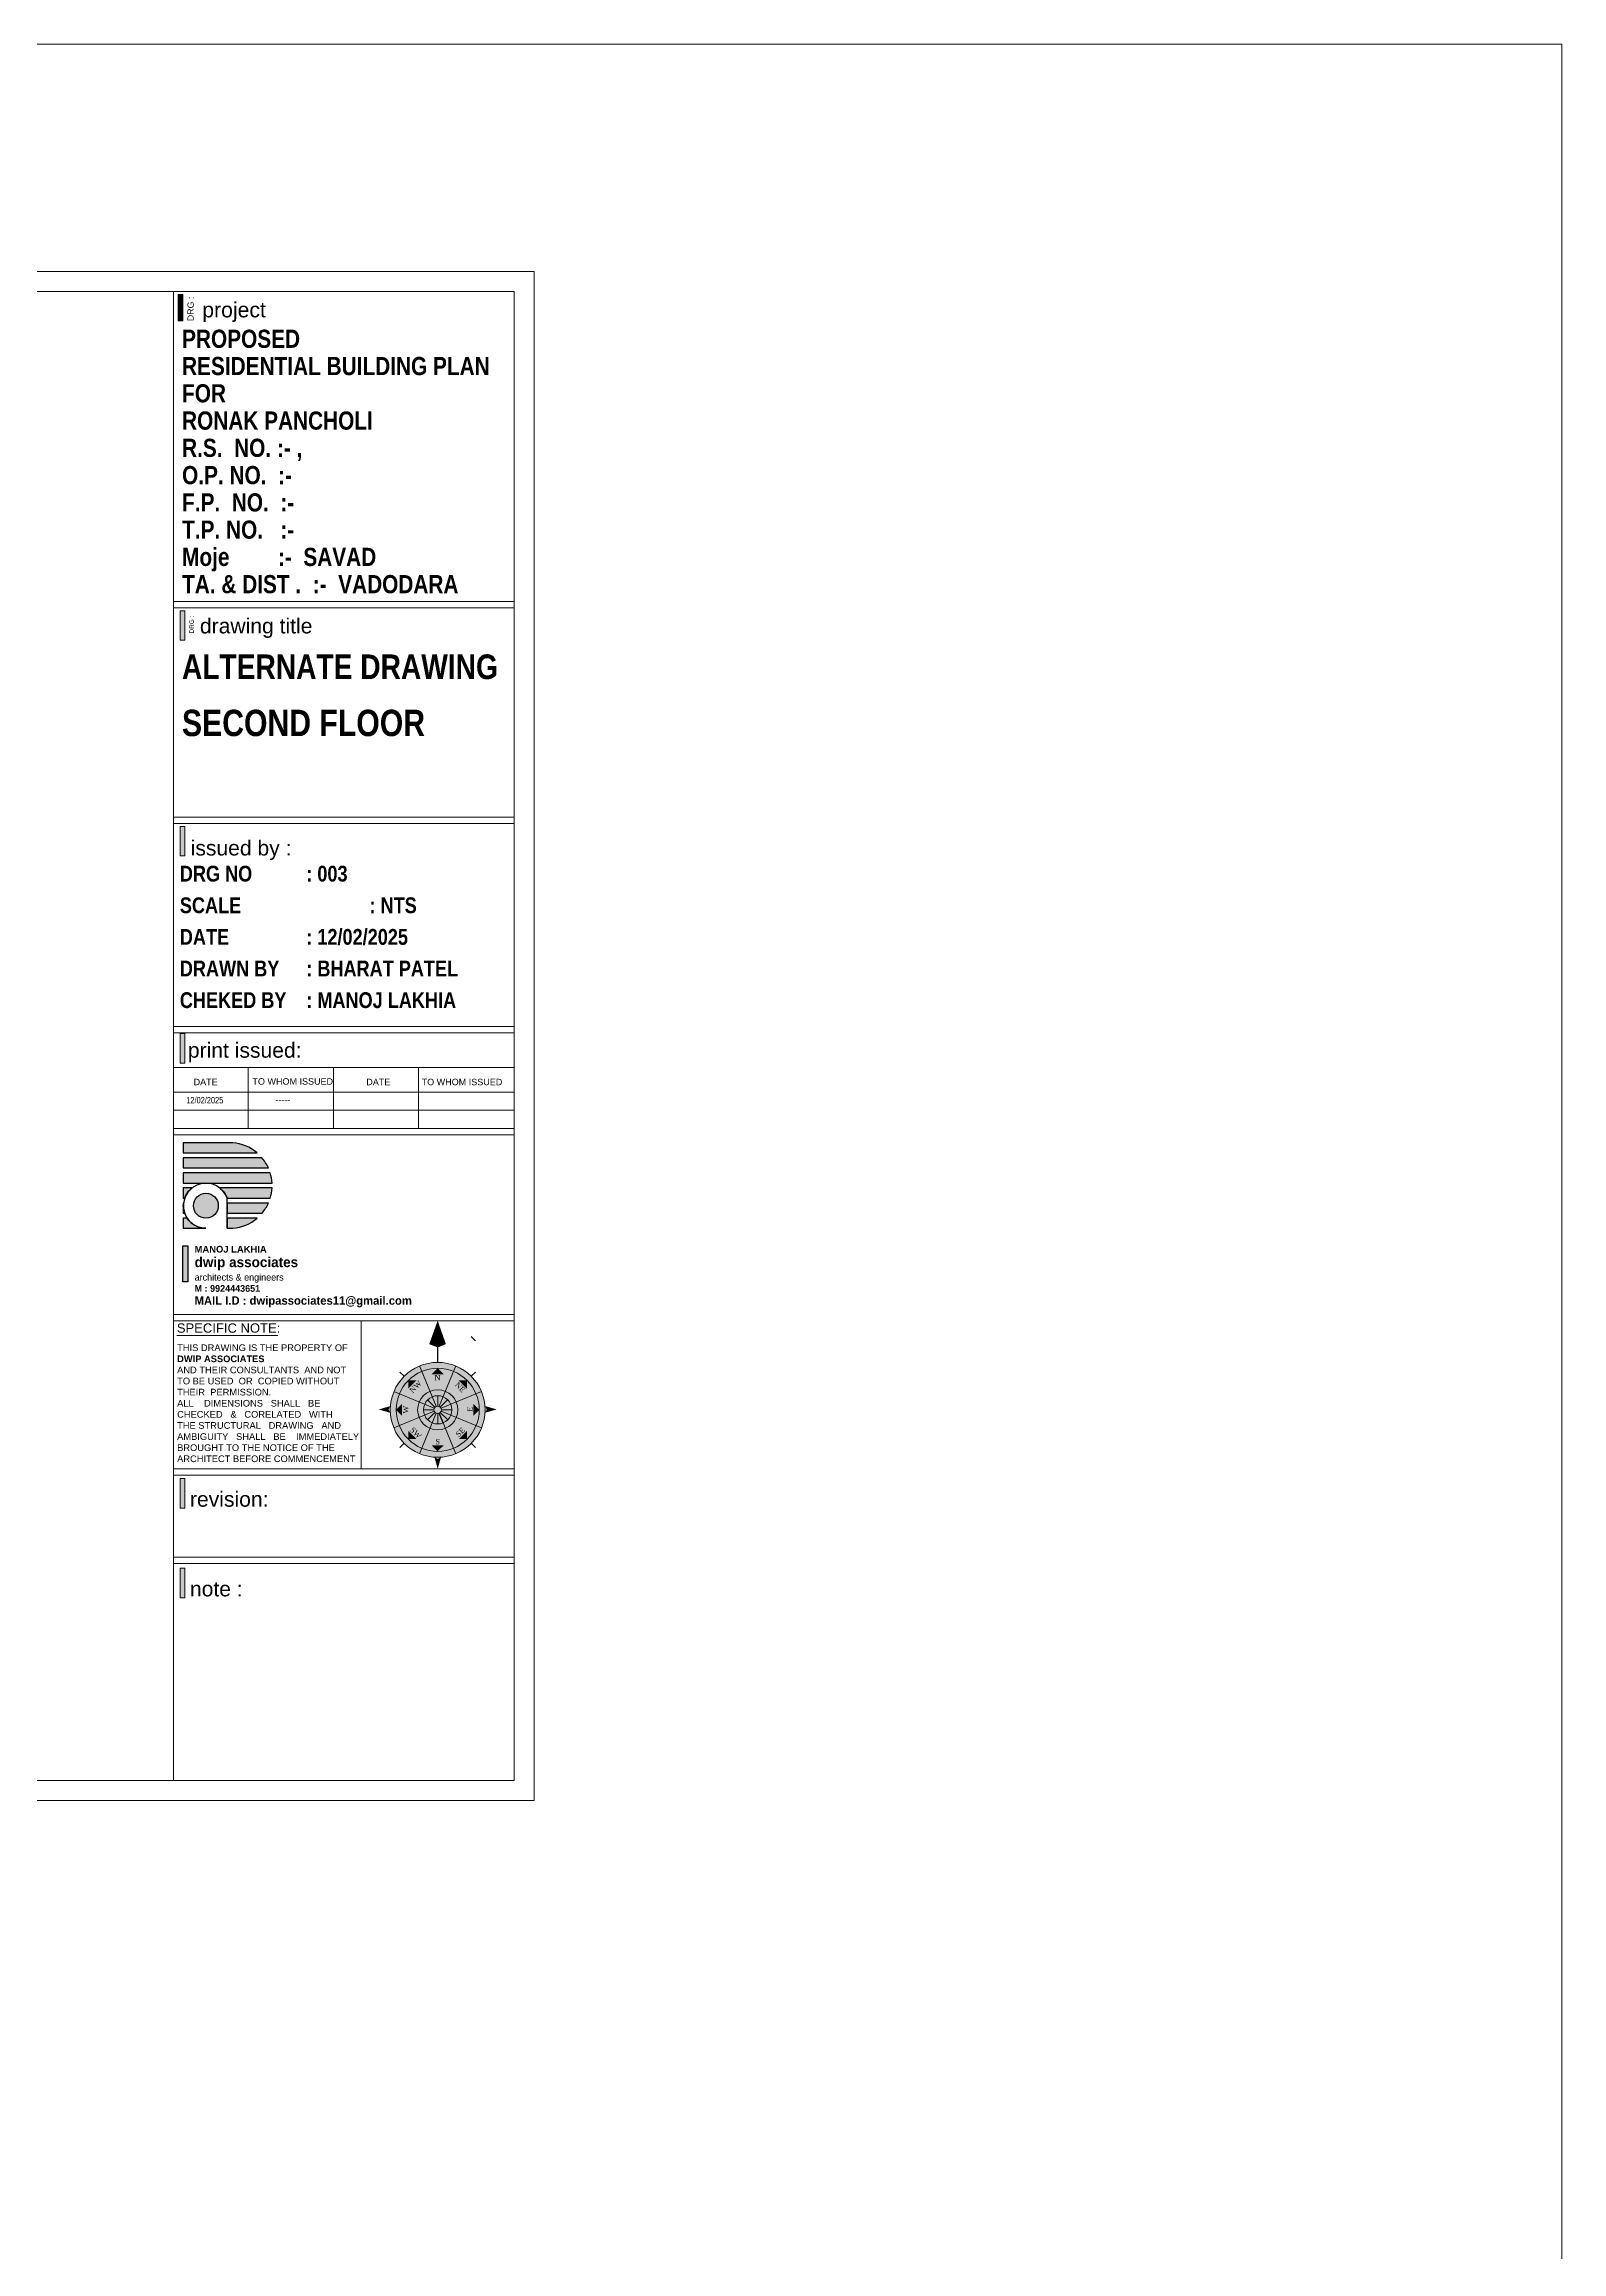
# Model space of a CAD drawing. Header units: millimetres. Extents: x 56222 to 3066687, y -650199 to -121287.
# Drawn here: x 150475 to 151005, y -175580 to -174808 of the extents above; entities that cross this region are included whole.
import ezdxf
from ezdxf.enums import TextEntityAlignment as Align

# ---------------------------------------------------------------- set-up
doc = ezdxf.new("R2010")
doc.units = ezdxf.units.MM
doc.header["$MEASUREMENT"] = 0
for name, color, linetype, lineweight in [('plot boundary', 26, 'Continuous', 30), ('SECTION', 7, 'Continuous', 9), ('STAIRCASE', 45, 'Continuous', 25), ('X_SHEET', 7, 'Continuous', 9)]:
    doc.layers.add(name, color=color, linetype=linetype, lineweight=lineweight)
doc.styles.add("AR_0'-0", font='arial.ttf')
doc.styles.add('AR_6', font='arial.ttf', dxfattribs={"height": 6})
doc.styles.add("Cn_BT_0'-0", font='swissc.ttf')
doc.styles.add('DUTCH801', font='dutcheb.ttf', dxfattribs={"height": 6.5})
doc.styles.add('KATHA', font='swissc.ttf')
doc.styles.get("Standard").update_dxf_attribs({"font": 'arial.ttf', "height": 6})

# ---------------------------------------------------------------- blocks, each defined once
blk = doc.blocks.new('NORTH')
h = blk.add_hatch(color=9)
h.set_gradient(color1=(201, 201, 201), color2=(237, 237, 237), one_color=1, tint=0.93, name='SPHERICAL')
edge = h.paths.add_edge_path()
edge.add_arc((329168.4, -156620.1), 24.1, 0, 360)
at = {"layer": 'X_SHEET'}
for color, points in [(224, [(329168.4, -156574.8), (329168.4, -156588.4), (329164.1, -156586.7)]), (230, [(329172.6, -156586.7), (329168.4, -156588.4), (329168.4, -156574.8)]), (47, [(329153.4, -156609.4), (329153.4, -156605.1), (329157.7, -156605.1)]), (47, [(329165.3, -156602), (329168.4, -156598.9), (329171.4, -156602)]), (47, [(329179, -156605.1), (329183.3, -156605.1), (329183.3, -156609.4)]), (224, [(329143.4, -156619.9), (329144.3, -156618.2), (329138.4, -156619.9)]), (230, [(329144.3, -156621.6), (329143.4, -156619.9), (329138.4, -156619.9)]), (47, [(329147.2, -156620), (329150.3, -156617), (329150.3, -156623.1)]), (47, [(329186.5, -156623.1), (329186.5, -156617), (329189.5, -156620.1)]), (224, [(329193.3, -156619.9), (329192.5, -156618.2), (329198.4, -156619.9)]), (230, [(329192.5, -156621.6), (329193.3, -156619.9), (329198.4, -156619.9)]), (47, [(329153.4, -156635), (329153.4, -156630.7), (329157.7, -156635)]), (47, [(329179, -156635), (329183.3, -156630.7), (329183.3, -156635)]), (47, [(329171.4, -156638.2), (329165.3, -156638.1), (329168.3, -156641.2)]), (230, [(329166.7, -156644.1), (329168.4, -156645), (329168.4, -156650.1)]), (224, [(329168.4, -156645), (329170.1, -156644.1), (329168.4, -156650.1)])]:
    blk.add_hatch(color=color, dxfattribs=at).paths.add_polyline_path(points)
at = {"color": 254, "lineweight": 5}
for p, q in [((329185.4, -156582.8), (329187.6, -156585)), ((329166.5, -156620.1), (329161.2, -156620.1)), ((329167, -156618.7), (329163.3, -156615)), ((329168.4, -156618.2), (329168.4, -156612.9)), ((329169.7, -156618.7), (329173.4, -156615)), ((329170.2, -156620.1), (329175.5, -156620.1)), ((329167, -156621.4), (329163.3, -156625.1)), ((329168.4, -156621.9), (329168.4, -156627.2)), ((329169.7, -156621.4), (329173.4, -156625.1))]:
    blk.add_line(p, q, dxfattribs=at)
at = {"color": 250, "lineweight": 9}
for p, q in [((329167.6, -156618.3), (329159.1, -156597.8)), ((329169.1, -156618.3), (329177.6, -156597.8)), ((329151.3, -156603), (329149.2, -156600.9)), ((329185.4, -156603), (329187.6, -156600.9)), ((329146.1, -156610.8), (329166.6, -156619.3)), ((329146.1, -156629.3), (329166.6, -156620.8)), ((329170.1, -156619.3), (329190.7, -156610.8)), ((329170.1, -156620.8), (329190.7, -156629.3)), ((329159.1, -156642.4), (329167.6, -156621.8)), ((329177.6, -156642.4), (329169.1, -156621.8)), ((329151.3, -156637.1), (329149.2, -156639.2)), ((329185.4, -156637.1), (329187.6, -156639.2))]:
    blk.add_line(p, q, dxfattribs=at)
at = {"color": 1}
blk.add_line((329171.1, -156626.7), (329169.1, -156621.8), dxfattribs=at)
at = {"lineweight": 9}
for radius in [24.1, 21.1, 10.2, 7.18, 1.88]:
    blk.add_circle((329168.4, -156620.1), radius, dxfattribs=at)
at = {"layer": 'X_SHEET', "color": 29, "linetype": 'Continuous', "lineweight": 25}
blk.add_line((329168.4, -156595.9), (329168.4, -156588.4), dxfattribs=at)
at = {"layer": 'X_SHEET', "color": 26, "linetype": 'ByBlock', "lineweight": -2, "style": 'DUTCH801'}
for s, rotation, p in [('NW', 44.9141, (329156.2, -156607.4)), ('N', 359.9141, (329168.3, -156602.4)), ('SE', 44.9141, (329178.9, -156630.5)), ('S', 359.9141, (329168.4, -156634.9))]:
    blk.add_text(s, height=2.7, rotation=rotation, dxfattribs=at).set_placement(p, align=Align.TOP_CENTER)
for s, rotation, p in [('NE', 314.9141, (329178.9, -156609.6)), ('W', 89.9141, (329153.5, -156620)), ('E', 89.9141, (329186.1, -156619.8)), ('SW', 314.9141, (329156.3, -156632.7))]:
    blk.add_text(s, height=2.7, rotation=rotation, dxfattribs=at).set_placement(p, align=Align.CENTER)
blk = doc.blocks.new('logo')
at = {"layer": 'STAIRCASE', "linetype": 'Continuous', "ltscale": 15}
h = blk.add_hatch(color=0, dxfattribs=at)
edge = h.paths.add_edge_path()
edge.add_line((52190.2, -8438.8), (52131.5, -8438.8))
edge.add_line((52131.5, -8438.8), (52131.5, -8450.8))
edge.add_line((52131.5, -8450.8), (52219.1, -8450.8))
edge.add_arc((52186.1, -8489.7), 51, 49.5898, 85.3906)
edge = h.paths.add_edge_path()
edge.add_line((52225, -8456.8), (52131.5, -8456.8))
edge.add_line((52131.5, -8456.8), (52131.5, -8468.8))
edge.add_line((52131.5, -8468.8), (52232.6, -8468.8))
edge.add_arc((52186.1, -8489.7), 51, 24.196, 40.1809)
edge = h.paths.add_edge_path()
edge.add_line((52234.8, -8474.7), (52131.5, -8474.7))
edge.add_line((52131.5, -8474.7), (52131.5, -8486.7))
edge.add_line((52131.5, -8486.7), (52237, -8486.7))
edge.add_arc((52186.1, -8489.7), 51, 3.3421, 17.076)
edge = h.paths.add_edge_path()
edge.add_line((52237, -8492.6), (52174.8, -8492.6))
edge.add_arc((52158.3, -8513.7), 26.8, 19.8001, 51.8901, ccw=False)
edge.add_line((52183.5, -8504.6), (52234.8, -8504.6))
edge.add_arc((52186.1, -8489.7), 51, 342.9464, 356.6794)
edge = h.paths.add_edge_path()
edge.add_line((52232.6, -8510.5), (52183.5, -8510.5))
edge.add_line((52183.5, -8510.5), (52183.5, -8522.5))
edge.add_line((52183.5, -8522.5), (52225.1, -8522.5))
edge.add_arc((52186.1, -8489.7), 51, 319.8472, 335.8275)
edge = h.paths.add_edge_path()
edge.add_line((52219.2, -8528.5), (52183.5, -8528.5))
edge.add_line((52183.5, -8528.5), (52183.5, -8540.5))
edge.add_line((52183.5, -8540.5), (52190.4, -8540.5))
edge.add_arc((52186.1, -8489.7), 51, 274.8693, 310.4434)
edge = h.paths.add_edge_path()
edge.add_line((52136, -8528.5), (52131.5, -8528.5))
edge.add_line((52131.5, -8528.5), (52131.5, -8540.5))
edge.add_line((52131.5, -8540.5), (52158.3, -8540.5))
edge.add_arc((52158.3, -8513.7), 26.8, 213.4982, 270, ccw=False)
edge = h.paths.add_edge_path()
edge.add_line((52131.5, -8513.7), (52131.5, -8522.5))
edge.add_line((52131.5, -8522.5), (52133, -8522.5))
edge.add_arc((52158.3, -8513.7), 26.8, 180, 199.307, ccw=False)
edge = h.paths.add_edge_path()
edge.add_line((52131.7, -8510.5), (52131.5, -8510.5))
edge.add_line((52131.5, -8510.5), (52131.5, -8513.7))
edge.add_arc((52158.3, -8513.7), 26.8, 173.2545, 180, ccw=False)
edge = h.paths.add_edge_path()
edge.add_line((52141.8, -8492.6), (52131.5, -8492.6))
edge.add_line((52131.5, -8492.6), (52131.5, -8504.6))
edge.add_line((52131.5, -8504.6), (52133.1, -8504.6))
edge.add_arc((52158.3, -8513.7), 26.8, 128.1099, 160.1999, ccw=False)
edge = h.paths.add_edge_path()
edge.add_arc((52158.3, -8513.7), 14.8, 0, 360)
at = {"layer": 'STAIRCASE', "color": 0, "linetype": 'Continuous', "ltscale": 15}
blk.add_line((52183.5, -8540.5), (52183.5, -8504.6), dxfattribs=at)
for points in [[(52190.2, -8438.8), (52131.5, -8438.8), (52131.5, -8450.8), (52219.1, -8450.8, 0.157494)], [(52225, -8456.8), (52131.5, -8456.8), (52131.5, -8468.8), (52232.6, -8468.8, 0.06986)], [(52234.8, -8474.7), (52131.5, -8474.7), (52131.5, -8486.7), (52237, -8486.7, 0.059998)], [(52141.8, -8492.6), (52131.5, -8492.6), (52131.5, -8504.6), (52133.1, -8504.6, -0.140942)], [(52237, -8492.6), (52174.8, -8492.6, -0.140942), (52183.5, -8504.6), (52234.8, -8504.6, 0.059993)], [(52131.7, -8510.5), (52131.5, -8510.5), (52131.5, -8513.7, -0.029441)], [(52131.5, -8513.7), (52131.5, -8522.5), (52133, -8522.5, -0.084443)], [(52136, -8528.5), (52131.5, -8528.5), (52131.5, -8540.5), (52158.3, -8540.5, -0.251655)], [(52232.6, -8510.5), (52183.5, -8510.5), (52183.5, -8522.5), (52225.1, -8522.5, 0.069841)], [(52219.2, -8528.5), (52183.5, -8528.5), (52183.5, -8540.5), (52190.4, -8540.5, 0.15648)]]:
    blk.add_lwpolyline(points, format="xyb", close=True, dxfattribs=at)
blk.add_circle((52158.3, -8513.7), 14.8, dxfattribs=at)
blk.add_arc((52158.3, -8513.7), 26.8, 19.8001, 270, dxfattribs=at)

msp = doc.modelspace()

# ---------------------------------------------------------------- hatches: boundary and pattern name
at = {"layer": 'STAIRCASE', "linetype": 'Continuous', "ltscale": 15}
msp.add_hatch(color=251, dxfattribs=at).paths.add_polyline_path([(150523.1484, -175228.1736), (150524.8693, -175228.1736), (150524.8693, -175240.7588), (150523.1484, -175240.7588)])
at = {"layer": 'X_SHEET', "ltscale": 0.25}
h = msp.add_hatch(color=0, dxfattribs=at)
h.dxf.hatch_style = 1
h.paths.add_polyline_path([(150523.7763, -175006.0002), (150522.1742, -175006.0002), (150522.1742, -175016.3044), (150523.7763, -175016.3044)])
h = msp.add_hatch(color=0, dxfattribs=at)
h.dxf.hatch_style = 1
h.paths.add_polyline_path([(150523.7764, -175081.4387), (150522.1743, -175081.4387), (150522.1743, -175091.7429), (150523.7764, -175091.7429)])
h = msp.add_hatch(color=0, dxfattribs=at)
h.dxf.hatch_style = 1
h.paths.add_polyline_path([(150523.773, -175153.9117), (150522.1709, -175153.9117), (150522.1709, -175164.2159), (150523.773, -175164.2159)])
h = msp.add_hatch(color=0, dxfattribs=at)
h.dxf.hatch_style = 1
h.paths.add_polyline_path([(150523.7763, -175309.6022), (150522.1743, -175309.6022), (150522.1743, -175319.9064), (150523.7763, -175319.9064)])
h = msp.add_hatch(color=0, dxfattribs=at)
h.dxf.hatch_style = 1
h.paths.add_polyline_path([(150523.7763, -175340.9751), (150522.1742, -175340.9751), (150522.1742, -175351.2794), (150523.7763, -175351.2794)])

# ---------------------------------------------------------------- linework, layer by layer
at = {"layer": 'plot boundary', "color": 251, "ltscale": 0.25}
msp.add_lwpolyline([(150523.1484, -175228.1736), (150524.8693, -175228.1736), (150524.8693, -175240.7588), (150523.1484, -175240.7588)], close=True, dxfattribs=at)
at = {"layer": 'SECTION'}
msp.add_lwpolyline([(147873.111, -174807.8014), (151005.4513, -174807.8014), (151005.4513, -176352.3903), (147873.111, -176352.3903)], close=True, dxfattribs=at)
at = {"layer": 'X_SHEET', "color": 0, "linetype": 'Continuous', "lineweight": 9}
for p, q in [((150519.8275, -175165.7343), (150638.9667, -175165.7343)), ((150545.9634, -175165.7343), (150545.9634, -175187.0992)), ((150575.7397, -175165.7343), (150575.7397, -175187.0992)), ((150605.5053, -175165.7343), (150605.5053, -175187.0992)), ((150638.9667, -175174.3886), (150519.8282, -175174.3886)), ((150638.9667, -175180.7439), (150519.8288, -175180.7439))]:
    msp.add_line(p, q, dxfattribs=at)
at = {"layer": 'X_SHEET', "linetype": 'Continuous'}
msp.add_line((150521.0072, -175259.5515), (150556.324, -175259.5515), dxfattribs=at)
at = {"layer": 'X_SHEET'}
for points in [[(150645.9701, -175422.2563), (149878.8217, -175422.2563), (149878.8217, -174887.3235), (150645.9701, -174887.3235)], [(150638.9701, -175415.2563), (149885.8217, -175415.2563), (149885.8217, -174894.3235), (150638.9701, -174894.3235)], [(150519.8295, -175002.8012), (150638.9701, -175002.8012), (150638.9701, -174894.3235), (150519.8295, -174894.3235)], [(150519.8295, -174894.3235), (150638.9701, -174894.3235), (150638.9702, -175415.2563), (150519.8296, -175415.2563)], [(150638.9701, -175005.0087), (150519.8295, -175005.0087), (150519.8295, -175078.2581), (150638.9701, -175078.2581)], [(150519.8295, -175080.4656), (150638.9701, -175080.4656), (150638.9701, -175151.4411), (150519.8295, -175151.4411)], [(150519.8295, -175187.0992), (150638.9667, -175187.0992), (150638.9667, -175153.6487), (150519.8295, -175153.6487)], [(150519.8295, -175189.3068), (150638.9701, -175189.3068), (150638.9701, -175252.1752), (150519.8295, -175252.1752)], [(150585.4705, -175306.1602), (150519.8295, -175306.1602), (150519.8295, -175254.3828), (150585.4705, -175254.3828)], [(150519.8295, -175306.1602), (150638.9701, -175306.1602), (150638.9701, -175254.3828), (150519.8295, -175254.3828)], [(150519.8295, -175308.3677), (150638.9701, -175308.3677), (150638.9701, -175337.0412), (150519.8295, -175337.0412)], [(150638.97, -175339.2487), (150519.8295, -175339.2487), (150519.8297, -175415.2563), (150638.9703, -175415.2563)]]:
    msp.add_lwpolyline(points, close=True, dxfattribs=at)
at = {"layer": 'X_SHEET', "color": 0, "ltscale": 0.25}
for points in [[(150521.4827, -174895.3811), (150523.1186, -174895.3811), (150523.1186, -174904.5899), (150521.4827, -174904.5899)], [(150522.1742, -175006.0002), (150523.7763, -175006.0002), (150523.7763, -175016.3044), (150522.1742, -175016.3044)], [(150522.1743, -175081.4387), (150523.7764, -175081.4387), (150523.7764, -175091.7429), (150522.1743, -175091.7429)], [(150522.1709, -175153.9117), (150523.773, -175153.9117), (150523.773, -175164.2159), (150522.1709, -175164.2159)], [(150522.1743, -175309.6022), (150523.7763, -175309.6022), (150523.7763, -175319.9064), (150522.1743, -175319.9064)], [(150522.1742, -175340.9751), (150523.7763, -175340.9751), (150523.7763, -175351.2794), (150522.1742, -175351.2794)]]:
    msp.add_lwpolyline(points, close=True, dxfattribs=at)
msp.add_solid([(150523.1186, -174904.5899), (150521.4827, -174904.5899), (150523.1186, -174895.3811), (150521.4827, -174895.3811)], dxfattribs=at)

# ---------------------------------------------------------------- block references
at = {"xscale": 0.688264134949701, "yscale": 0.688264134949701, "zscale": 0.688264134949701, "rotation": 0.02728220468809862}
msp.add_blockref('NORTH', (-75993.8676, -67597.4349), dxfattribs=at)
at = {"layer": 'STAIRCASE', "color": 251, "linetype": 'Continuous', "xscale": 0.2942633925413247, "yscale": 0.2942633925413247, "zscale": 0.2942633925413247}
msp.add_blockref('logo', (135182.8732, -172708.874), dxfattribs=at)

# ---------------------------------------------------------------- texts
at = {"layer": 'plot boundary', "color": 251, "ltscale": 0.25, "insert": (150527.2077, -175228.1736), "char_height": 3.531161, "attachment_point": 1}
msp.add_mtext('{\\fArial|b1|i0|c0|p34;\\H0.6667x;MANOJ LAKHIA\\fBankGothic Lt BT|b1|i0|c0|p34;\\P\\fBankGothic Md BT|b1|i0|c0|p34;\\H1.5x;dwip associates\\P\\fBankGothic Lt BT|b0|i0|c0|p34;\\H0.6667x;architects & engineers\\P\\fStylus BT|b1|i0|c0|p34;\\H0.9999x;M : 9924443651\\P\\H1.25x;MAIL I.D : dwipassociates11@gmail.com}', dxfattribs=at)
at = {"layer": 'X_SHEET', "color": 0, "ltscale": 0.25, "insert": (150524.7044, -174904.6998), "char_height": 2.21199, "width": 9.483907, "attachment_point": 1, "rotation": 90, "style": "AR_0'-0"}
msp.add_mtext('DRG :', dxfattribs=at)
at = {"layer": 'X_SHEET', "color": 0, "ltscale": 0.25, "attachment_point": 1}
for s, insert, char_height, style in [('{\\fSwis721 Ex BT|b0|i0|c0|p34;project}', (150529.8896, -174898.0639), 5.308778, 'AR_6'), ('{\\fSwis721 Cn BT|b1|i0|c0|p34;SECOND FLOOR}', (150522.7931, -175040.6398), 9.214445, 'KATHA')]:
    msp.add_mtext(s, dxfattribs=dict(at, insert=insert, char_height=char_height, style=style))
at = {"layer": 'X_SHEET', "color": 0, "linetype": 'Continuous', "attachment_point": 1, "style": "Cn_BT_0'-0"}
for s, insert, char_height, line_spacing_factor in [('{\\fSwis721 Cn BT|b1|i0|c0|p34;PROPOSED\\PRESIDENTIAL BUILDING PLAN\\PFOR\\P\\C5;RONAK PANCHOLI  \\C1; \\C29;\\P\\C0;R.S.  NO. :- , \\PO.P. NO.  :-      \\PF.P.  NO.  :-          \\PT.P. NO.   :-  \\PMoje ^I    :-  SAVAD\\PTA. & DIST .  :-  VADODARA}', (150522.8223, -174907.6835), 6.357435, 0.9), ('\\A1;{\\fSwis721 Cn BT|b1|i0|c0|p34;DRG NO ^I: 003\\PSCALE ^I^I: NTS\\PDATE ^I^I: 12/02/2025\\P\\A0;DRAWN BY ^I: BHARAT PATEL\\PCHEKED BY ^I: MANOJ LAKHIA}', (150522.0438, -175095.2169), 5.528667, 1.2)]:
    msp.add_mtext(s, dxfattribs=dict(at, insert=insert, char_height=char_height, line_spacing_factor=line_spacing_factor))
at = {"layer": 'X_SHEET', "color": 0, "ltscale": 0.25, "insert": (150525.3805, -175013.9161), "char_height": 1.58405, "attachment_point": 1, "rotation": 90}
msp.add_mtext('DRG :', dxfattribs=at)
at = {"layer": 'X_SHEET', "color": 0, "ltscale": 0.25, "char_height": 5.280173, "attachment_point": 1}
for s, insert in [('{\\fSwis721 Ex BT|b0|i0|c0|p34;drawing title}', (150529.0693, -175008.6588)), ('issued by :', (150525.8292, -175086.3454)), ('{\\fArial|b0|i0|c0|p34;print issued:}', (150524.8519, -175157.0794))]:
    msp.add_mtext(s, dxfattribs=dict(at, insert=insert))
at = {"layer": 'X_SHEET', "ltscale": 0.25, "insert": (150522.7931, -175021.3059), "char_height": 8.600149, "attachment_point": 1, "style": 'KATHA'}
msp.add_mtext('{\\fSwis721 Cn BT|b1|i0|c0|p34;ALTERNATE DRAWING}', dxfattribs=at)
at = {"layer": 'X_SHEET', "color": 0, "linetype": 'Continuous', "attachment_point": 1}
for s, insert, char_height in [('{\\fArial|b0|i0|c0|p34;DATE}', (150526.8645, -175169.7286), 2.258419), ('{\\fArial|b0|i0|c0|p34;TO WHOM ISSUED}', (150547.4318, -175169.5343), 2.258419), ('{\\fArial|b0|i0|c0|p34;DATE}', (150587.2721, -175169.7286), 2.258419), ('{\\fArial|b0|i0|c0|p34;TO WHOM ISSUED}', (150606.6278, -175169.7286), 2.258419), ('{\\fArial|b0|i0|c0|p34;-----}', (150555.4532, -175175.8896), 2.258419), ('THIS DRAWING IS THE PROPERTY OF \\P{\\fArial|b1|i0|c0|p34;\\C59;DWIP ASSOCIATES\\C29; \\fArial|b0|i0|c0|p34;\\P}AND THEIR CONSULTANTS  AND NOT \\PTO BE USED  OR  COPIED WITHOUT \\PTHEIR  PERMISSION.\\PALL    DIMENSIONS   SHALL   BE   \\PCHECKED   &   CORELATED   WITH   \\PTHE STRUCTURAL   DRAWING   AND   \\PAMBIGUITY   SHALL   BE    IMMEDIATELY \\PBROUGHT TO THE NOTICE OF THE \\PARCHITECT BEFORE COMMENCEMENT', (150521.0967, -175262.6504), 2.330297)]:
    msp.add_mtext(s, dxfattribs=dict(at, insert=insert, char_height=char_height))
at = {"layer": 'X_SHEET', "color": 0, "linetype": 'Continuous', "insert": (150524.2981, -175176.0839), "char_height": 2.25842, "attachment_point": 1, "style": 'KATHA'}
msp.add_mtext('12/02/2025', dxfattribs=at)
at = {"layer": 'X_SHEET', "linetype": 'Continuous', "insert": (150520.9916, -175255.3015), "char_height": 3.262161, "attachment_point": 1}
msp.add_mtext('SPECIFIC NOTE:', dxfattribs=at)
at = {"layer": 'X_SHEET', "color": 29, "ltscale": 0.25, "char_height": 5.280173, "attachment_point": 1}
for s, insert in [('{\\C0;revision:}', (150525.5778, -175314.1504)), ('{\\C0;note :}', (150525.5777, -175345.5234))]:
    msp.add_mtext(s, dxfattribs=dict(at, insert=insert))

doc.saveas('drawing.dxf')
